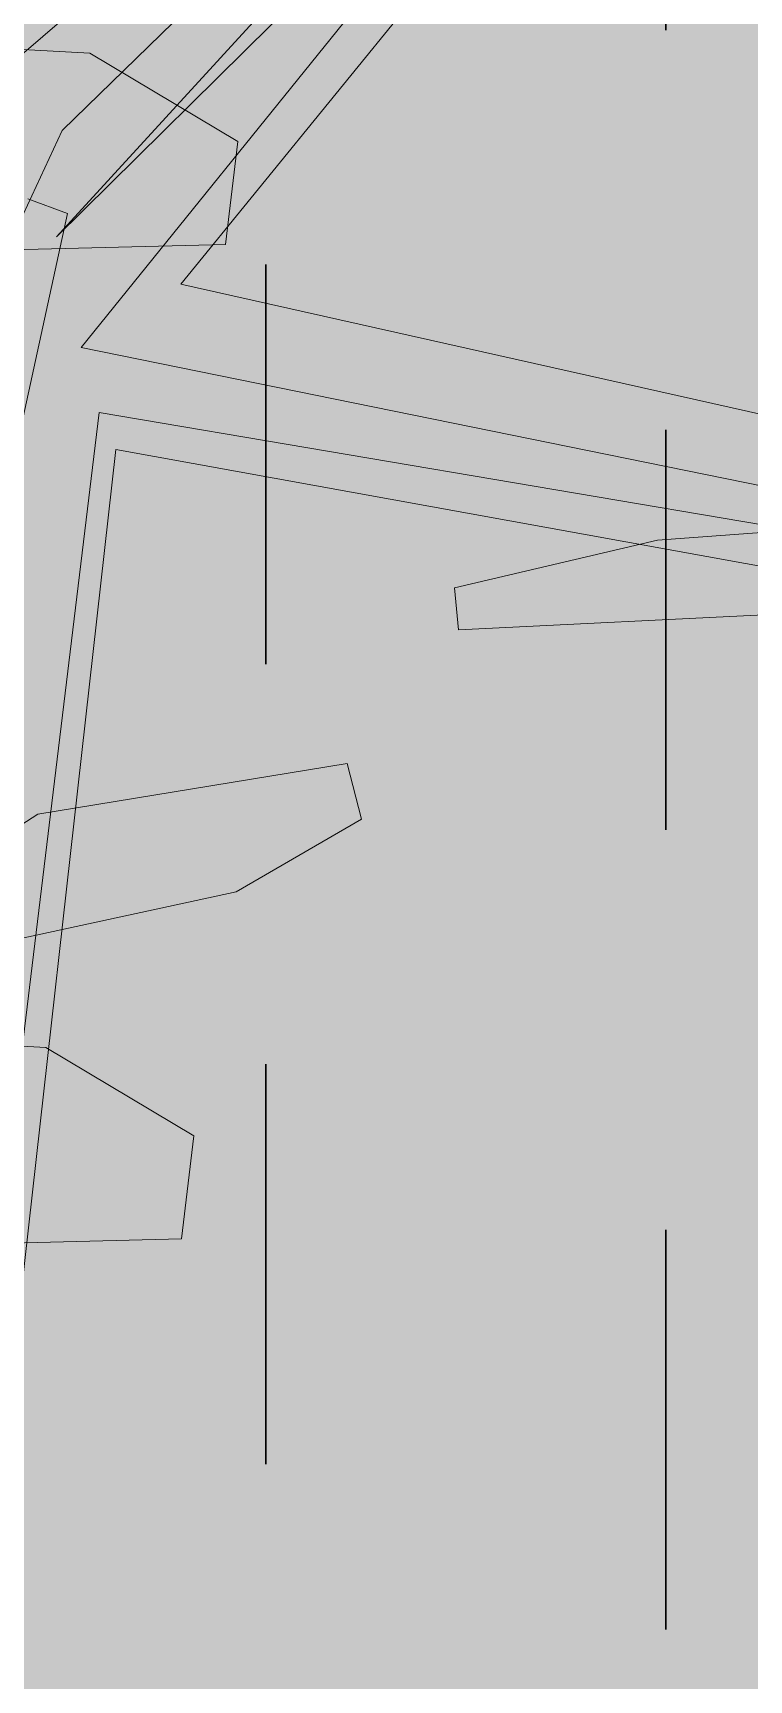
# Model space of a CAD drawing. Header units: metres. Extents: x 349703 to 349913, y 9282546 to 9282694.
# Drawn here: x 349773.4625 to 349773.6416, y 9282624.2364 to 9282624.6483 of the extents above; entities that cross this region are included whole.
import ezdxf

# ---------------------------------------------------------------- set-up
doc = ezdxf.new("R2010")
doc.units = ezdxf.units.M
doc.header["$LTSCALE"] = 0.25
doc.linetypes.add('01 nivel$0$HIDDEN2', pattern=[0.1875, 0.125, -0.0625])
for name, color, linetype, lineweight in [('AREA-VERDE', 3, 'CONTINUOUS', 9), ('ARQ-FONDO', 253, 'CONTINUOUS', 9), ('CUNETAS-RED', 5, 'CONTINUOUS', 18)]:
    doc.layers.add(name, color=color, linetype=linetype, lineweight=lineweight)

# ---------------------------------------------------------------- blocks, each defined once
blk = doc.blocks.new('67')
at = {"layer": 'AREA-VERDE', "lineweight": 0, "true_color": 0xc4e4b2, "transparency": 33554687}
h = blk.add_hatch(color=3, dxfattribs=at)
h.dxf.hatch_style = 1
h.paths.add_polyline_path([(349446.78444, 9282622.96004), (349448.41051, 9282622.96004), (349448.41051, 9282626.8063), (349446.78444, 9282626.8063)])
blk = doc.blocks.new('ARR2')
at = {"layer": 'ARQ-FONDO', "lineweight": 5}
for p, q in [((2741.01447, 1214.29989), (2741.36929, 1214.73585)), ((2740.93517, 1214.36421), (2741.3605, 1214.72992)), ((2741.27733, 1214.6535), (2740.96957, 1214.317)), ((2740.97152, 1214.35547), (2741.27733, 1214.6535)), ((2740.96957, 1214.317), (2741.17407, 1214.51937)), ((2741.17407, 1214.51937), (2740.97842, 1214.27699)), ((2740.9816, 1214.38339), (2740.88334, 1214.38896)), ((2741.03509, 1214.35149), (2740.9816, 1214.38339)), ((2740.95281, 1214.315), (2740.97152, 1214.35547)), ((2741.03057, 1214.31424), (2741.03509, 1214.35149)), ((2740.95916, 1214.33074), (2740.9735, 1214.3255)), ((2740.9735, 1214.3255), (2740.9575, 1214.25184)), ((2740.90185, 1214.31112), (2741.03057, 1214.31424)), ((2741.01447, 1214.29989), (2741.65941, 1214.15519)), ((2740.97842, 1214.27699), (2741.64026, 1214.1425)), ((2740.98495, 1214.25353), (2740.92164, 1213.73207)), ((2741.64026, 1214.1425), (2740.98495, 1214.25353)), ((2740.90469, 1213.47195), (2740.99091, 1214.24023)), ((2740.99091, 1214.24023), (2741.64218, 1214.12229)), ((2741.18682, 1214.20739), (2741.31531, 1214.21698)), ((2741.11344, 1214.19014), (2741.18682, 1214.20739)), ((2741.11488, 1214.17495), (2741.11344, 1214.19014)), ((2741.28194, 1214.18317), (2741.11488, 1214.17495)), ((2740.96275, 1214.10839), (2741.0746, 1214.12672)), ((2741.0746, 1214.12672), (2741.07984, 1214.10653)), ((2740.90756, 1214.07252), (2740.96275, 1214.10839)), ((2741.07984, 1214.10653), (2741.03453, 1214.08029)), ((2741.03453, 1214.08029), (2740.94942, 1214.06183)), ((2740.96572, 1214.02396), (2740.86745, 1214.02954)), ((2741.0192, 1213.99207), (2740.96572, 1214.02396)), ((2741.01468, 1213.95482), (2741.0192, 1213.99207)), ((2740.88597, 1213.9517), (2741.01468, 1213.95482))]:
    blk.add_line(p, q, dxfattribs=at)
blk = doc.blocks.new('drenaje')
at = {"layer": 'CUNETAS-RED', "linetype": '01 nivel$0$HIDDEN2', "lineweight": 30}
for p, q in [((55.36489, -34.14736), (55.36489, -90.46958)), ((55.46489, -34.18878), (55.46489, -90.5555))]:
    blk.add_line(p, q, dxfattribs=at)

msp = doc.modelspace()

# ---------------------------------------------------------------- block references
at = {"layer": 'ARQ-FONDO'}
msp.add_blockref('67', (325.64947, 0), dxfattribs=at)
at = {"layer": 'ARQ-FONDO', "xscale": 0.6917913537138002, "yscale": 0.6917913537138002, "zscale": 0.6917913537138002}
msp.add_blockref('ARR2', (347877.28936, 9281784.5433), dxfattribs=at)
at = {"layer": 'CUNETAS-RED', "lineweight": 30}
msp.add_blockref('drenaje', (349718.15587, 9282675.53782), dxfattribs=at)

doc.saveas('drawing.dxf')
